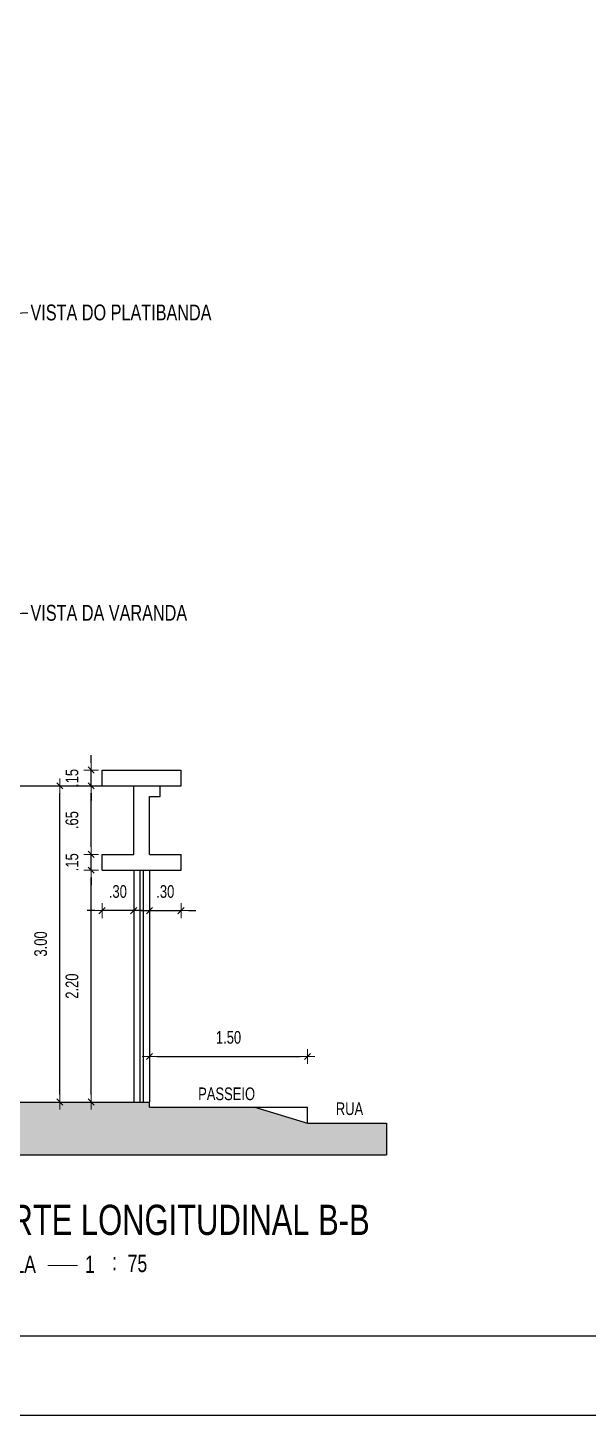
# Model space of a CAD drawing. Extents: x 425 to 531, y 796 to 840.
# Drawn here: x 510.89 to 516.21, y 795.74 to 808.9 of the extents above; entities that cross this region are included whole.
import ezdxf
from ezdxf import colors
from ezdxf.entities.mleader import LeaderData, LeaderLine
from ezdxf.enums import TextEntityAlignment as Align
from ezdxf.math import Vec2, Vec3

# ---------------------------------------------------------------- set-up
doc = ezdxf.new("R2010")
doc.units = 0
doc.header["$MEASUREMENT"] = 0
doc.header["$PDSIZE"] = -5
doc.linetypes.add('CONTINU', pattern=[0])
doc.layers.get('0').update_dxf_attribs({"linetype": 'CONTINUOUS'})
doc.layers.get('Defpoints').update_dxf_attribs({"linetype": 'CONTINUOUS'})
for name, color, linetype in [('COTA', 7, 'CONTINUOUS'), ('E-txt-g', 3, 'CONTINUOUS'), ('E-TXT-Y', 2, 'CONTINUOUS'), ('VIGA H20', 2, 'CONTINUOUS')]:
    doc.layers.add(name, color=color, linetype=linetype)
for name, color, linetype, lineweight in [('E-Pen-C', 4, 'CONTINUOUS', 15), ('E-Pen-G', 3, 'CONTINUOUS', 30), ('E-Txt-W', 7, 'CONTINUOUS', 20)]:
    doc.layers.add(name, color=color, linetype=linetype, lineweight=lineweight)
doc.styles.add('F2', font='swisscl.ttf')
doc.styles.add('REG60', font='romans.shx', dxfattribs={"width": 0.8, "height": 0.15})
doc.styles.add('REG80', font='romans.shx', dxfattribs={"width": 0.8, "height": 0.2})
doc.dimstyles.new('DIMENSION-1', dxfattribs={"dimtxt": 0.11, "dimasz": 0.07, "dimexe": 1, "dimexo": 0, "dimgap": 0.12, "dimtad": 1, "dimzin": 7, "dimdsep": 46, "dimtxsty": 'F2', "dimblk1": 'TRACO', "dimblk2": 'TRACO', "dimsah": 1, "dimcen": 1, "dimse1": 1, "dimse2": 1, "dimclrd": 256, "dimclre": 256, "dimclrt": 6, "dimadec": 0, "dimazin": 0, "dimtfac": 1, "dimtix": 1, "dimtmove": 2, "dimatfit": 3, "dimldrblk": 'TRACO', "dimfxl": 1, "dimtolj": 1, "dimtzin": 0, "dimarcsym": 0})

# ---------------------------------------------------------------- blocks, each defined once
blk = doc.blocks.new('TXT-AMB75')
at = {"layer": 'E-txt-g', "style": 'REG80', "width": 0.8, "flags": 8}
blk.add_attdef('TXT', text='', height=0.2, dxfattribs=at).set_placement((0.005, 0.296), align=Align.CENTER)
at = {"layer": 'E-Txt-W', "style": 'REG60', "width": 0.8, "flags": 8}
blk.add_attdef('TXT', text='', height=0.15, dxfattribs=at).set_placement((0.005, 0.027), align=Align.CENTER)
blk = doc.blocks.new('TRACO')
at = {"layer": 'E-Pen-C'}
for p, q in [((-1, 0), (1, 0)), ((0, 1), (0, -1))]:
    blk.add_line(p, q, dxfattribs=at)
at = {"layer": 'E-Pen-G'}
blk.add_line((-0.42, -0.42), (0.42, 0.42), dxfattribs=at)
blk = doc.blocks.new('*D90')
at = {"color": 4, "linetype": 'Continuous', "lineweight": -2, "transparency": 16777216}
blk.add_line((511.197, 798.778), (511.197, 801.638), dxfattribs=at)
at = {"layer": 'Defpoints', "color": 0, "linetype": 'CONTINU', "transparency": 16777216}
for p in [(509.048, 801.708), (511.197, 801.708), (509.048, 798.708)]:
    blk.add_point(p, dxfattribs=at)
at = {"color": 4, "linetype": 'CONTINU', "lineweight": -2, "transparency": 16777216, "xscale": 0.07, "yscale": 0.07, "zscale": 0.07}
for p, rotation in [((511.197, 801.708), 90), ((511.197, 798.708), 270)]:
    blk.add_blockref('TRACO', p, dxfattribs=dict(at, rotation=rotation))
at = {"color": 4, "linetype": 'CONTINU', "transparency": 16777216, "insert": (511.016, 800.208), "char_height": 0.12, "attachment_point": 5, "rotation": 90, "style": 'F2'}
blk.add_mtext('\\A1;3.00', dxfattribs=at)
blk = doc.blocks.new('IND_DES')
at = {"layer": 'E-Txt-W', "color": 7}
blk.add_line((0.0269, -0.2428), (0.1984, -0.2428), dxfattribs=at)
at = {"layer": 'E-txt-g', "color": 7, "style": 'F2'}
for s, p in [('ESCALA', (-0.4463, -0.2864)), ('1', (0.2426, -0.2864)), (':', (0.3988, -0.2706))]:
    blk.add_text(s, height=0.1, dxfattribs=at).set_placement(p)
blk.add_attdef('ESCALA', (0.4897, -0.2812), '', height=0.1, dxfattribs=at)
at = {"layer": 'E-Txt-W', "color": 6, "style": 'F2'}
blk.add_attdef('00', text='', height=0.4, dxfattribs=at).set_placement((-0.7083, -0.2881), align=Align.CENTER)
at = {"layer": 'E-TXT-Y', "color": 7, "style": 'F2'}
for tag, p in [('PROJETO', (-0.4563, 0.1829)), ('DESENHO', (-0.4582, -0.0658))]:
    blk.add_attdef(tag, p, '', height=0.175, dxfattribs=at)
blk = doc.blocks.new('*D113')
at = {"color": 4, "linetype": 'Continuous', "lineweight": -2, "transparency": 16777216}
blk.add_line((511.494, 798.778), (511.494, 800.838), dxfattribs=at)
at = {"layer": 'Defpoints', "color": 0, "linetype": 'CONTINU', "transparency": 16777216}
for p in [(511.494, 800.908), (511.898, 800.908), (511.898, 798.708)]:
    blk.add_point(p, dxfattribs=at)
at = {"color": 4, "linetype": 'CONTINU', "lineweight": -2, "transparency": 16777216, "xscale": 0.07, "yscale": 0.07, "zscale": 0.07}
for p, rotation in [((511.494, 800.908), 90), ((511.494, 798.708), 270)]:
    blk.add_blockref('TRACO', p, dxfattribs=dict(at, rotation=rotation))
at = {"color": 4, "linetype": 'CONTINU', "transparency": 16777216, "insert": (511.313, 799.808), "char_height": 0.12, "attachment_point": 5, "rotation": 90, "style": 'F2'}
blk.add_mtext('\\A1;2.20', dxfattribs=at)
blk = doc.blocks.new('*D114')
at = {"color": 4, "linetype": 'Continuous', "lineweight": -2, "transparency": 16777216}
for p, q in [((511.494, 801.128), (511.494, 801.198)), ((511.494, 800.908), (511.494, 801.058)), ((511.494, 800.838), (511.494, 800.768))]:
    blk.add_line(p, q, dxfattribs=at)
at = {"layer": 'Defpoints', "color": 0, "linetype": 'CONTINU', "transparency": 16777216}
for p in [(511.494, 801.058), (511.625, 801.058), (511.898, 800.908)]:
    blk.add_point(p, dxfattribs=at)
at = {"color": 4, "linetype": 'CONTINU', "lineweight": -2, "transparency": 16777216, "xscale": 0.07, "yscale": 0.07, "zscale": 0.07}
for p, rotation in [((511.494, 801.058), 270), ((511.494, 800.908), 90)]:
    blk.add_blockref('TRACO', p, dxfattribs=dict(at, rotation=rotation))
at = {"color": 4, "linetype": 'CONTINU', "transparency": 16777216, "insert": (511.313, 800.983), "char_height": 0.12, "attachment_point": 5, "rotation": 90, "style": 'F2'}
blk.add_mtext('\\A1;.15', dxfattribs=at)
blk = doc.blocks.new('*D115')
at = {"color": 4, "linetype": 'Continuous', "lineweight": -2, "transparency": 16777216}
blk.add_line((511.494, 801.128), (511.494, 801.638), dxfattribs=at)
at = {"layer": 'Defpoints', "color": 0, "linetype": 'CONTINU', "transparency": 16777216}
for p in [(511.494, 801.708), (511.734, 801.708), (511.625, 801.058)]:
    blk.add_point(p, dxfattribs=at)
at = {"color": 4, "linetype": 'CONTINU', "lineweight": -2, "transparency": 16777216, "xscale": 0.07, "yscale": 0.07, "zscale": 0.07}
for p, rotation in [((511.494, 801.708), 90), ((511.494, 801.058), 270)]:
    blk.add_blockref('TRACO', p, dxfattribs=dict(at, rotation=rotation))
at = {"color": 4, "linetype": 'CONTINU', "transparency": 16777216, "insert": (511.313, 801.383), "char_height": 0.12, "attachment_point": 5, "rotation": 90, "style": 'F2'}
blk.add_mtext('\\A1;.65', dxfattribs=at)
blk = doc.blocks.new('*D116')
at = {"color": 4, "linetype": 'Continuous', "lineweight": -2, "transparency": 16777216}
for p, q in [((511.494, 801.928), (511.494, 801.998)), ((511.494, 801.708), (511.494, 801.858)), ((511.494, 801.638), (511.494, 801.568))]:
    blk.add_line(p, q, dxfattribs=at)
at = {"layer": 'Defpoints', "color": 0, "linetype": 'CONTINU', "transparency": 16777216}
for p in [(511.494, 801.858), (511.76, 801.858), (511.734, 801.708)]:
    blk.add_point(p, dxfattribs=at)
at = {"color": 4, "linetype": 'CONTINU', "lineweight": -2, "transparency": 16777216, "xscale": 0.07, "yscale": 0.07, "zscale": 0.07}
for p, rotation in [((511.494, 801.858), 270), ((511.494, 801.708), 90)]:
    blk.add_blockref('TRACO', p, dxfattribs=dict(at, rotation=rotation))
at = {"color": 4, "linetype": 'CONTINU', "transparency": 16777216, "insert": (511.313, 801.783), "char_height": 0.12, "attachment_point": 5, "rotation": 90, "style": 'F2'}
blk.add_mtext('\\A1;.15', dxfattribs=at)
blk = doc.blocks.new('*D117')
at = {"color": 4, "linetype": 'Continuous', "lineweight": -2, "transparency": 16777216}
for p, q in [((511.978, 800.524), (511.908, 800.524)), ((512.048, 800.524), (512.348, 800.524)), ((512.418, 800.524), (512.488, 800.524))]:
    blk.add_line(p, q, dxfattribs=at)
at = {"layer": 'Defpoints', "color": 0, "linetype": 'CONTINU', "transparency": 16777216}
for p in [(512.048, 800.908), (512.348, 800.908), (512.348, 800.524)]:
    blk.add_point(p, dxfattribs=at)
at = {"color": 4, "linetype": 'CONTINU', "lineweight": -2, "transparency": 16777216, "xscale": 0.07, "yscale": 0.07, "zscale": 0.07}
blk.add_blockref('TRACO', (512.048, 800.524), dxfattribs=at)
at = {"color": 4, "linetype": 'CONTINU', "lineweight": -2, "transparency": 16777216, "xscale": 0.07, "yscale": 0.07, "zscale": 0.07, "rotation": 180}
blk.add_blockref('TRACO', (512.348, 800.524), dxfattribs=at)
at = {"color": 4, "linetype": 'CONTINU', "transparency": 16777216, "insert": (512.198, 800.705), "char_height": 0.12, "attachment_point": 5, "style": 'F2'}
blk.add_mtext('\\A1;.30', dxfattribs=at)
blk = doc.blocks.new('*D118')
at = {"color": 4, "linetype": 'Continuous', "lineweight": -2, "transparency": 16777216}
for p, q in [((511.528, 800.524), (511.458, 800.524)), ((511.898, 800.524), (511.598, 800.524)), ((511.968, 800.524), (512.038, 800.524))]:
    blk.add_line(p, q, dxfattribs=at)
at = {"layer": 'Defpoints', "color": 0, "linetype": 'CONTINU', "transparency": 16777216}
for p in [(511.598, 800.908), (511.898, 800.908), (511.598, 800.524)]:
    blk.add_point(p, dxfattribs=at)
at = {"color": 4, "linetype": 'CONTINU', "lineweight": -2, "transparency": 16777216, "xscale": 0.07, "yscale": 0.07, "zscale": 0.07}
blk.add_blockref('TRACO', (511.598, 800.524), dxfattribs=at)
at = {"color": 4, "linetype": 'CONTINU', "lineweight": -2, "transparency": 16777216, "xscale": 0.07, "yscale": 0.07, "zscale": 0.07, "rotation": 180}
blk.add_blockref('TRACO', (511.898, 800.524), dxfattribs=at)
at = {"color": 4, "linetype": 'CONTINU', "transparency": 16777216, "insert": (511.748, 800.705), "char_height": 0.12, "attachment_point": 5, "style": 'F2'}
blk.add_mtext('\\A1;.30', dxfattribs=at)
blk = doc.blocks.new('*D119')
at = {"color": 4, "linetype": 'Continuous', "lineweight": -2, "transparency": 16777216}
blk.add_line((512.118, 799.14), (513.478, 799.14), dxfattribs=at)
at = {"layer": 'Defpoints', "color": 0, "linetype": 'CONTINU', "transparency": 16777216}
for p in [(513.548, 799.14), (512.048, 798.658), (513.548, 798.658)]:
    blk.add_point(p, dxfattribs=at)
at = {"color": 4, "linetype": 'CONTINU', "lineweight": -2, "transparency": 16777216, "xscale": 0.07, "yscale": 0.07, "zscale": 0.07, "rotation": 180}
blk.add_blockref('TRACO', (512.048, 799.14), dxfattribs=at)
at = {"color": 4, "linetype": 'CONTINU', "lineweight": -2, "transparency": 16777216, "xscale": 0.07, "yscale": 0.07, "zscale": 0.07}
blk.add_blockref('TRACO', (513.548, 799.14), dxfattribs=at)
at = {"color": 4, "linetype": 'CONTINU', "transparency": 16777216, "insert": (512.798, 799.321), "char_height": 0.12, "attachment_point": 5, "style": 'F2'}
blk.add_mtext('\\A1;1.50', dxfattribs=at)

msp = doc.modelspace()

# ---------------------------------------------------------------- hatches: boundary and pattern name
at = {"layer": 'COTA', "linetype": 'Continuous'}
h = msp.add_hatch(dxfattribs=at)
h.set_pattern_fill('ANSI38', color=8, scale=0.4, style=0)
edge = h.paths.add_edge_path()
edge.add_spline(control_points=[(505.466, 798.208), (505.527, 798.354), (505.57, 798.523), (505.511, 798.808)], knot_values=[1.984985, 1.984985, 1.984985, 1.984985, 2.479616, 2.479616, 2.479616, 2.479616], degree=3, periodic=0)
edge.add_line((505.511, 798.808), (493.548, 798.808))
edge.add_line((493.548, 798.808), (493.548, 798.708))
edge.add_line((493.548, 798.708), (491.293, 798.708))
edge.add_line((491.293, 798.708), (491.293, 798.208))
edge.add_line((491.293, 798.208), (505.466, 798.208))
edge = h.paths.add_edge_path()
edge.add_spline(control_points=[(505.511, 798.808), (505.57, 798.523), (505.527, 798.354), (505.466, 798.208)], knot_values=[1.984985, 1.984985, 1.984985, 1.984985, 2.479616, 2.479616, 2.479616, 2.479616], degree=3, periodic=0)
edge.add_line((505.466, 798.208), (514.297, 798.208))
edge.add_line((514.297, 798.208), (514.297, 798.508))
edge.add_line((514.297, 798.508), (513.548, 798.508))
edge.add_line((513.548, 798.508), (513.048, 798.658))
edge.add_line((513.048, 798.658), (512.048, 798.658))
edge.add_line((512.048, 798.658), (512.048, 798.708))
edge.add_line((512.048, 798.708), (509.048, 798.708))
edge.add_line((509.048, 798.708), (505.511, 798.808))
edge = h.paths.add_edge_path()
edge.add_spline(control_points=[(505.619, 798.808), (505.578, 798.774), (505.608, 798.741), (505.511, 798.808)], knot_values=[1.896771, 1.896771, 1.896771, 1.896771, 1.984985, 1.984985, 1.984985, 1.984985], degree=3, periodic=0)
edge.add_line((505.511, 798.808), (509.048, 798.708))
edge.add_line((509.048, 798.708), (509.048, 798.808))
edge.add_line((509.048, 798.808), (505.619, 798.808))
h.paths.add_polyline_path([(509.908, 798.631), (509.908, 798.879), (509.655, 798.879), (509.655, 798.631)])

# ---------------------------------------------------------------- linework, layer by layer
at = {"color": 8, "linetype": 'Continuous', "ltscale": 0.35}
for p, q in [((511.598, 801.858), (512.348, 801.858)), ((511.598, 801.708), (511.598, 801.858)), ((512.348, 801.708), (512.348, 801.858)), ((509.548, 801.708), (511.898, 801.708)), ((512.148, 801.708), (512.348, 801.708))]:
    msp.add_line(p, q, dxfattribs=at)
at = {"color": 1, "linetype": 'Continuous', "ltscale": 0.35}
for p, q in [((511.898, 801.058), (511.898, 801.708)), ((511.898, 801.708), (512.148, 801.708)), ((512.148, 801.608), (512.148, 801.708)), ((512.048, 801.058), (512.048, 801.608)), ((512.048, 801.608), (512.148, 801.608)), ((511.598, 801.058), (511.898, 801.058)), ((511.598, 800.908), (511.598, 801.058)), ((512.048, 801.058), (512.348, 801.058)), ((512.348, 800.908), (512.348, 801.058)), ((511.598, 800.908), (512.348, 800.908)), ((511.898, 800.908), (512.048, 800.908)), ((509.048, 798.708), (512.048, 798.708)), ((512.048, 798.658), (512.048, 798.708)), ((512.048, 798.658), (513.048, 798.658)), ((513.048, 798.658), (513.548, 798.508)), ((513.548, 798.508), (514.297, 798.508))]:
    msp.add_line(p, q, dxfattribs=at)
at = {"color": 8, "linetype": 'CONTINU'}
for p, q in [((511.898, 800.908), (511.898, 798.708)), ((512.048, 800.908), (512.048, 798.708)), ((514.297, 798.508), (514.297, 798.208)), ((491.293, 798.208), (514.297, 798.208))]:
    msp.add_line(p, q, dxfattribs=at)
at = {"color": 7, "linetype": 'CONTINU'}
for p, q in [((511.958, 800.908), (511.958, 798.708)), ((511.988, 800.908), (511.988, 798.708)), ((513.048, 798.658), (513.548, 798.658)), ((513.548, 798.508), (513.548, 798.658))]:
    msp.add_line(p, q, dxfattribs=at)
at = {"color": 2, "linetype": 'Continuous'}
msp.add_lwpolyline([(472.097, 795.736), (531.172, 795.736), (531.172, 840.286), (472.097, 840.286)], close=True, dxfattribs=at)
at = {"color": 1, "linetype": 'Continuous'}
msp.add_lwpolyline([(473.972, 839.536), (530.422, 839.536), (530.422, 796.486), (473.972, 796.486)], close=True, dxfattribs=at)

# ---------------------------------------------------------------- block references
ref = msp.add_blockref('TXT-AMB75', (512.778, 798.51), dxfattribs=dict(xscale=-0.7290000000000001, yscale=0.7290000000000001, zscale=0.7290000000000001))
ref.add_attrib('TXT', 'PASSEIO', dxfattribs={"layer": 'E-txt-g', "color": 2, "height": 0.12, "style": 'F2'}).set_placement((512.78, 798.726), align=Align.CENTER)
ref = msp.add_blockref('TXT-AMB75', (513.944, 798.369), dxfattribs=dict(xscale=-0.7290000000000001, yscale=0.7290000000000001, zscale=0.7290000000000001))
ref.add_attrib('TXT', 'RUA', dxfattribs={"layer": 'E-txt-g', "color": 2, "height": 0.12, "style": 'F2'}).set_placement((513.946, 798.585), align=Align.CENTER)
ref = msp.add_blockref('IND_DES', (511.039, 797.555), dxfattribs=dict(xscale=1.636240131907927, yscale=1.636240131907927, zscale=1.636240131907927))
ref.add_attrib('00', '01', dxfattribs={"layer": 'E-Txt-W', "height": 0.6545, "style": 'F2'}).set_placement((509.729, 797.084), align=Align.CENTER)
ref.add_attrib('DESENHO', 'CORTE LONGITUDINAL B-B', (510.289, 797.447), dxfattribs={"layer": 'E-TXT-Y', "color": 2, "height": 0.28634, "style": 'F2'})
ref.add_attrib('ESCALA', '75', (511.84, 797.095), dxfattribs={"layer": 'E-txt-g', "color": 7, "height": 0.1636, "style": 'F2'})

# ---------------------------------------------------------------- dimensions: what is measured, and where the dimension line sits
at = {"color": 8, "linetype": 'CONTINU'}
for base, p1, p2, picture, middle in [((511.494, 801.858), (511.734, 801.708), (511.76, 801.858), '*D116', (511.313, 801.783)), ((511.197, 801.708), (509.048, 798.708), (509.048, 801.708), '*D90', (511.016, 800.208)), ((511.494, 801.708), (511.625, 801.058), (511.734, 801.708), '*D115', (511.313, 801.383)), ((511.494, 801.058), (511.898, 800.908), (511.625, 801.058), '*D114', (511.313, 800.983)), ((511.494, 800.908), (511.898, 798.708), (511.898, 800.908), '*D113', (511.313, 799.808))]:
    dim = msp.add_linear_dim(base=base, p1=p1, p2=p2, angle=90, dimstyle='DIMENSION-1', override={"dimtxt": 0.12, "dimclrd": 4, "dimclrt": 4, "dimfxl": 0.1, "dimfxlon": 1}, dxfattribs=at)
    dim.commit()
    dim.dimension.update_dxf_attribs({"geometry": picture, "text_midpoint": middle})
for base, p1, p2, picture, middle in [((511.598, 800.524), (511.898, 800.908), (511.598, 800.908), '*D118', (511.748, 800.705)), ((512.348, 800.524), (512.048, 800.908), (512.348, 800.908), '*D117', (512.198, 800.705)), ((513.548, 799.14), (512.048, 798.658), (513.548, 798.658), '*D119', (512.798, 799.321))]:
    dim = msp.add_linear_dim(base=base, p1=p1, p2=p2, dimstyle='DIMENSION-1', override={"dimtxt": 0.12, "dimclrd": 4, "dimclrt": 4, "dimfxl": 0.1, "dimfxlon": 1}, dxfattribs=at)
    dim.commit()
    dim.dimension.update_dxf_attribs({"geometry": picture, "text_midpoint": middle})

# ---------------------------------------------------------------- leaders
at = {"layer": 'VIGA H20'}
ml = msp.add_multileader_mtext('Standard', dxfattribs=at)
ml.set_content('{\\fSwis721 LtCn BT|b0|i0|c0|p34;\\C4;VISTA DO PLATIBANDA}', color=7)
ml.set_leader_properties(color=4)
ml.build(insert=Vec2(0, 0))
ml.multileader.update_dxf_attribs({"leader_type": 2, "text_right_attachment_type": 7, "dogleg_length": 0.36, "arrow_head_size": 0.15, "scale": 2})
ctx = ml.context
ctx.base_point, ctx.scale, ctx.char_height, ctx.arrow_head_size, ctx.landing_gap_size, ctx.plane_origin = Vec3(510.894, 806.199), 2, 0.15, 0.15, 0.025, Vec3(515.454, 804.381)
ctx.right_attachment = 7
notes = []
notes.append((ctx, [(0, (1, 1, 0), (510.174, 806.199), (1, 0), 0.72, [(0, [(509.333, 804.947)], 0, [])])]))
ctx.mtext.insert, ctx.mtext.flow_direction = Vec3(510.919, 806.275), 5
ml = msp.add_multileader_mtext('Standard', dxfattribs=at)
ml.set_content('{\\fSwis721 LtCn BT|b0|i0|c0|p34;\\C4;VISTA DA VARANDA}', color=7)
ml.set_leader_properties(color=4)
ml.build(insert=Vec2(0, 0))
ml.multileader.update_dxf_attribs({"leader_type": 2, "text_right_attachment_type": 7, "dogleg_length": 0.36, "arrow_head_size": 0.15, "scale": 2})
ctx = ml.context
ctx.base_point, ctx.scale, ctx.char_height, ctx.arrow_head_size, ctx.landing_gap_size, ctx.plane_origin = Vec3(510.894, 803.348), 2, 0.15, 0.15, 0.025, Vec3(515.454, 801.531)
ctx.right_attachment = 7
notes.append((ctx, [(0, (1, 1, 0), (510.174, 803.348), (1, 0), 0.72, [(0, [(509.333, 802.097)], 0, [])])]))
ctx.mtext.insert, ctx.mtext.flow_direction = Vec3(510.919, 803.425), 5
for ctx, leaders in notes:
    for number, flags, end, landing, length, lines in leaders:
        leader = LeaderData()
        leader.index, (leader.has_last_leader_line, leader.has_dogleg_vector, leader.attachment_direction) = number, flags
        leader.last_leader_point, leader.dogleg_vector, leader.dogleg_length = Vec3(end), Vec3(landing), length
        for number, points, colour, breaks in lines:
            line = LeaderLine()
            line.index, line.vertices, line.color, line.breaks = number, Vec3.list(points), colors.encode_raw_color(colour), breaks
            leader.lines.append(line)
        ctx.leaders.append(leader)

doc.saveas('drawing.dxf')
